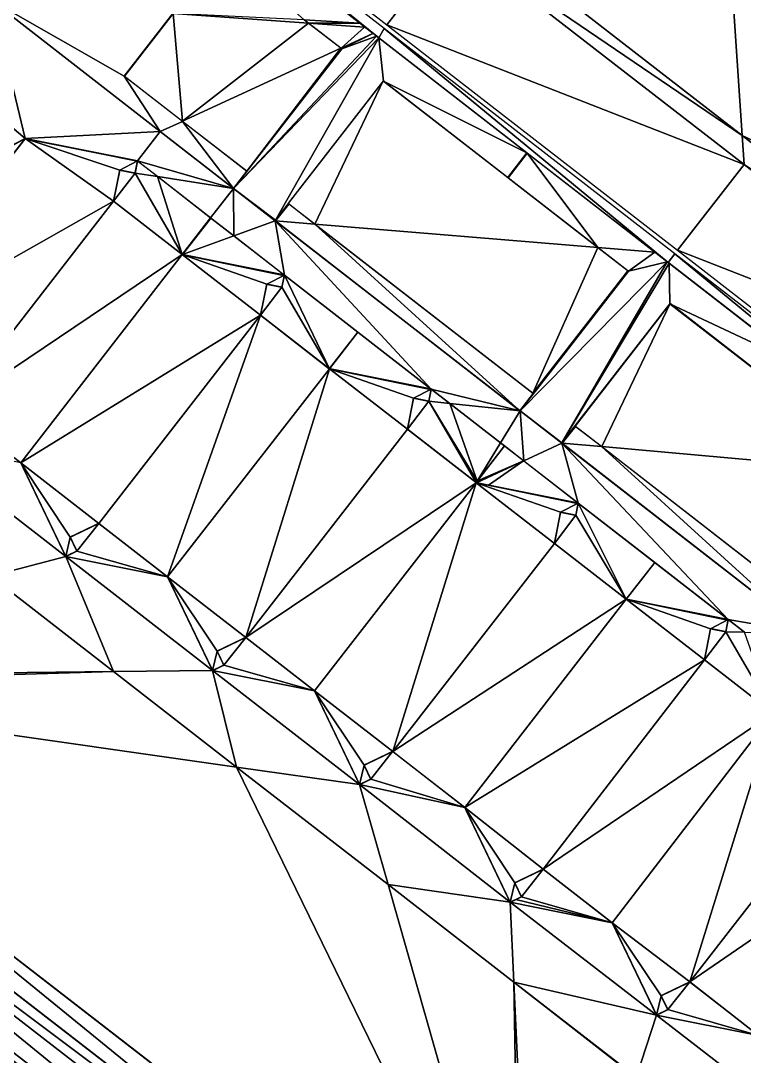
# Model space of a CAD drawing. Header units: metres. Extents: x 1634389 to 1634634, y 8249577 to 8249800.
# Drawn here: x 1634484.12 to 1634507.45, y 8249628.8 to 8249662.22 of the extents above; entities that cross this region are included whole.
import ezdxf

# ---------------------------------------------------------------- set-up
doc = ezdxf.new("R2010")
doc.units = ezdxf.units.M
doc.header["$LTSCALE"] = 2
doc.linetypes.add('CACHE2', pattern=[4.7625, 3.175, -1.5875])
for name, color, linetype in [('CONTOUR-BATIMENT', 5, 'Continuous'), ('MNT-02-ACCES PIETON PRIVE-FF-35', 40, 'Continuous'), ('MNT-02-BASSIN-FF-30', 205, 'Continuous'), ('MNT-02-BATIMENT FINI-FF-0', 1, 'Continuous'), ('MNT-02-BETON DESACTIVE FF-35', 7, 'Continuous'), ('MNT-02-ESPACE VERT DIFFERENT-FF-30', 3, 'Continuous'), ('MNT-02-ESPACE VERT-FF-30', 221, 'Continuous'), ('MNT-02-ESPACE VERT-PRIVE-FF-30', 222, 'CACHE2'), ('MNT-02-EVERGREEN-FF-45', 7, 'Continuous'), ('MNT-02-MUR VEGETALISE-FF-30', 35, 'CACHE2'), ('MNT-02-VOIRIE LOURDE-FF-60', 160, 'Continuous')]:
    doc.layers.add(name, color=color, linetype=linetype)

msp = doc.modelspace()

# ---------------------------------------------------------------- linework, layer by layer
at = {"layer": 'CONTOUR-BATIMENT', "linetype": 'CACHE2', "ltscale": 0.05, "const_width": 0.05, "elevation": -98.8, "flags": 128}
msp.add_lwpolyline([(1634512.748, 8249625.716), (1634510.432, 8249627.521), (1634509.506, 8249627.077), (1634509.723, 8249626.625), (1634509.365, 8249626.454), (1634507.913, 8249629.476), (1634505.693, 8249631.201), (1634504.77, 8249630.758), (1634504.986, 8249630.308), (1634504.625, 8249630.135), (1634503.19, 8249633.115), (1634500.969, 8249634.841), (1634500.048, 8249634.399), (1634500.265, 8249633.949), (1634499.902, 8249633.773), (1634498.437, 8249636.832), (1634496.113, 8249638.64), (1634495.19, 8249638.197), (1634495.404, 8249637.744), (1634495.044, 8249637.572), (1634493.593, 8249640.594), (1634491.372, 8249642.32), (1634490.451, 8249641.877), (1634490.666, 8249641.425), (1634490.305, 8249641.251), (1634488.854, 8249644.273), (1634486.633, 8249645.999), (1634485.712, 8249645.557), (1634485.928, 8249645.106), (1634485.568, 8249644.933), (1634484.117, 8249647.956), (1634481.894, 8249649.68), (1634480.971, 8249649.236), (1634481.189, 8249648.786), (1634480.827, 8249648.611), (1634479.233, 8249651.938), (1634484.264, 8249658.416), (1634487.881, 8249657.695), (1634487.802, 8249657.301), (1634487.31, 8249657.4), (1634487.11, 8249656.396), (1634489.325, 8249654.675), (1634492.619, 8249654.014), (1634492.541, 8249653.621), (1634492.049, 8249653.72), (1634491.849, 8249652.715), (1634494.071, 8249650.991), (1634497.359, 8249650.334), (1634497.28, 8249649.943), (1634496.788, 8249650.041), (1634496.587, 8249649.037), (1634498.81, 8249647.311), (1634502.098, 8249646.654), (1634502.019, 8249646.262), (1634501.527, 8249646.36), (1634501.327, 8249645.356), (1634503.648, 8249643.553), (1634506.936, 8249642.896), (1634506.858, 8249642.504), (1634506.365, 8249642.602), (1634506.167, 8249641.597), (1634508.389, 8249639.872), (1634511.677, 8249639.215), (1634511.599, 8249638.823), (1634511.107, 8249638.921), (1634510.907, 8249637.917), (1634513.054, 8249636.249), (1634516.417, 8249635.534), (1634516.338, 8249635.142), (1634515.846, 8249635.24), (1634515.646, 8249634.236), (1634517.969, 8249632.432)], close=True, dxfattribs=at)
at = {"layer": 'MNT-02-ACCES PIETON PRIVE-FF-35', "linetype": 'ByBlock'}
for points in [[(1634488.53, 8249657.189, 98.721), (1634487.881, 8249657.694, 98.73), (1634487.802, 8249657.301, 98.73)], [(1634487.802, 8249657.301, 98.73), (1634487.31, 8249657.4, 98.73), (1634487.11, 8249656.396, 98.73)], [(1634487.11, 8249656.396, 98.73), (1634489.325, 8249654.675, 98.73), (1634487.802, 8249657.301, 98.73)], [(1634488.53, 8249657.189, 98.721), (1634487.802, 8249657.301, 98.73), (1634489.325, 8249654.675, 98.73)], [(1634488.53, 8249657.189, 98.721), (1634489.325, 8249654.675, 98.73), (1634490.241, 8249655.86, 98.708)], [(1634489.338, 8249654.68, 98.73), (1634490.241, 8249655.86, 98.708), (1634489.325, 8249654.675, 98.73)], [(1634490.241, 8249655.86, 98.708), (1634489.338, 8249654.68, 98.73), (1634490.25, 8249655.854, 98.708)], [(1634489.325, 8249654.675, 98.73), (1634489.333, 8249654.674, 98.73), (1634489.338, 8249654.68, 98.73)], [(1634489.325, 8249654.675, 98.73), (1634489.331, 8249654.671, 98.73), (1634489.332, 8249654.673, 98.73)], [(1634489.325, 8249654.675, 98.73), (1634489.332, 8249654.673, 98.73), (1634489.333, 8249654.674, 98.73)], [(1634492.541, 8249653.621, 98.73), (1634494.07, 8249650.992, 98.73), (1634492.619, 8249654.014, 98.73)], [(1634494.988, 8249652.174, 98.73), (1634492.619, 8249654.014, 98.73), (1634494.07, 8249650.992, 98.73)], [(1634492.541, 8249653.621, 98.73), (1634492.049, 8249653.72, 98.73), (1634491.849, 8249652.715, 98.73)], [(1634494.07, 8249650.992, 98.73), (1634492.541, 8249653.621, 98.73), (1634491.849, 8249652.715, 98.73)], [(1634494.07, 8249650.992, 98.73), (1634491.849, 8249652.715, 98.73), (1634494.07, 8249650.992, 98.73)], [(1634491.849, 8249652.715, 98.73), (1634494.069, 8249650.991, 98.73), (1634494.07, 8249650.992, 98.73)], [(1634497.954, 8249649.872, 98.721), (1634497.359, 8249650.334, 98.73), (1634497.28, 8249649.943, 98.73)], [(1634497.28, 8249649.943, 98.73), (1634496.788, 8249650.041, 98.73), (1634496.587, 8249649.037, 98.73)], [(1634496.587, 8249649.037, 98.73), (1634498.806, 8249647.317, 98.73), (1634497.28, 8249649.943, 98.73)], [(1634498.806, 8249647.317, 98.73), (1634498.841, 8249647.363, 98.729), (1634497.28, 8249649.943, 98.73)], [(1634497.954, 8249649.872, 98.721), (1634497.28, 8249649.943, 98.73), (1634498.841, 8249647.363, 98.729)], [(1634499.592, 8249648.601, 98.708), (1634497.954, 8249649.872, 98.721), (1634498.841, 8249647.363, 98.729)], [(1634496.587, 8249649.037, 98.73), (1634498.804, 8249647.315, 98.73), (1634498.806, 8249647.317, 98.73)], [(1634485.568, 8249644.933, 98.73), (1634484.115, 8249647.954, 98.73), (1634480.827, 8249648.611, 98.73)], [(1634483.146, 8249644.295, 98.687), (1634485.568, 8249644.933, 98.73), (1634480.827, 8249648.611, 98.73)], [(1634499.592, 8249648.601, 98.708), (1634498.841, 8249647.363, 98.729), (1634499.722, 8249648.499, 98.708)], [(1634502.019, 8249646.262, 98.73), (1634503.648, 8249643.553, 98.73), (1634502.098, 8249646.654, 98.73)], [(1634504.566, 8249644.737, 98.73), (1634502.098, 8249646.654, 98.73), (1634503.648, 8249643.553, 98.73)], [(1634502.019, 8249646.262, 98.73), (1634501.527, 8249646.36, 98.73), (1634501.327, 8249645.356, 98.73)], [(1634503.648, 8249643.553, 98.73), (1634502.019, 8249646.262, 98.73), (1634501.327, 8249645.356, 98.73)], [(1634486.633, 8249645.999, 98.73), (1634485.712, 8249645.557, 98.73), (1634485.928, 8249645.106, 98.73)], [(1634488.854, 8249644.273, 98.73), (1634486.633, 8249645.999, 98.73), (1634485.928, 8249645.106, 98.73)], [(1634485.712, 8249645.557, 98.73), (1634485.71, 8249645.556, 98.73), (1634485.711, 8249645.552, 98.73)], [(1634485.712, 8249645.557, 98.73), (1634485.711, 8249645.552, 98.73), (1634485.928, 8249645.106, 98.73)], [(1634485.711, 8249645.552, 98.73), (1634485.926, 8249645.105, 98.73), (1634485.928, 8249645.106, 98.73)], [(1634485.568, 8249644.933, 98.73), (1634483.146, 8249644.295, 98.687), (1634487.111, 8249641.216, 98.687)], [(1634485.927, 8249645.104, 98.73), (1634485.568, 8249644.933, 98.73), (1634488.854, 8249644.273, 98.73)], [(1634487.111, 8249641.216, 98.687), (1634490.305, 8249641.251, 98.73), (1634485.568, 8249644.933, 98.73)], [(1634490.305, 8249641.251, 98.73), (1634488.854, 8249644.273, 98.73), (1634485.568, 8249644.933, 98.73)], [(1634485.926, 8249645.105, 98.73), (1634485.927, 8249645.104, 98.73), (1634485.928, 8249645.106, 98.73)], [(1634485.927, 8249645.104, 98.73), (1634488.854, 8249644.273, 98.73), (1634485.928, 8249645.106, 98.73)], [(1634507.455, 8249642.494, 98.721), (1634506.936, 8249642.896, 98.73), (1634506.858, 8249642.504, 98.73)], [(1634506.165, 8249641.598, 98.73), (1634506.167, 8249641.597, 98.73), (1634506.365, 8249642.602, 98.73)], [(1634506.858, 8249642.504, 98.73), (1634506.365, 8249642.602, 98.73), (1634506.167, 8249641.597, 98.73)], [(1634506.167, 8249641.597, 98.73), (1634508.389, 8249639.872, 98.73), (1634506.858, 8249642.504, 98.73)], [(1634507.455, 8249642.494, 98.721), (1634506.858, 8249642.504, 98.73), (1634508.389, 8249639.872, 98.73)], [(1634491.372, 8249642.32, 98.73), (1634490.451, 8249641.878, 98.73), (1634490.451, 8249641.877, 98.73)], [(1634490.666, 8249641.425, 98.73), (1634491.372, 8249642.32, 98.73), (1634490.451, 8249641.877, 98.73)], [(1634493.593, 8249640.594, 98.73), (1634491.372, 8249642.32, 98.73), (1634490.666, 8249641.425, 98.73)], [(1634490.451, 8249641.878, 98.73), (1634490.449, 8249641.877, 98.73), (1634490.451, 8249641.877, 98.73)], [(1634490.449, 8249641.877, 98.73), (1634490.45, 8249641.873, 98.73), (1634490.451, 8249641.877, 98.73)], [(1634490.45, 8249641.873, 98.73), (1634490.666, 8249641.425, 98.73), (1634490.451, 8249641.877, 98.73)], [(1634491.075, 8249638.138, 98.687), (1634490.305, 8249641.251, 98.73), (1634487.111, 8249641.216, 98.687)], [(1634490.666, 8249641.425, 98.73), (1634490.305, 8249641.251, 98.73), (1634493.593, 8249640.594, 98.73)], [(1634491.075, 8249638.138, 98.687), (1634495.044, 8249637.572, 98.73), (1634490.305, 8249641.251, 98.73)], [(1634495.044, 8249637.572, 98.73), (1634493.593, 8249640.594, 98.73), (1634490.305, 8249641.251, 98.73)], [(1634496.111, 8249638.639, 98.73), (1634495.19, 8249638.197, 98.73), (1634495.404, 8249637.744, 98.73)], [(1634496.111, 8249638.639, 98.73), (1634496.111, 8249638.639, 98.73), (1634495.404, 8249637.744, 98.73)], [(1634498.437, 8249636.832, 98.73), (1634496.111, 8249638.639, 98.73), (1634495.404, 8249637.744, 98.73)], [(1634495.19, 8249638.197, 98.73), (1634495.187, 8249638.196, 98.73), (1634495.189, 8249638.193, 98.73)], [(1634495.19, 8249638.197, 98.73), (1634495.189, 8249638.193, 98.73), (1634495.404, 8249637.744, 98.73)], [(1634491.075, 8249638.138, 98.687), (1634495.963, 8249634.342, 98.654), (1634495.044, 8249637.572, 98.73)], [(1634495.404, 8249637.744, 98.73), (1634495.044, 8249637.572, 98.73), (1634498.437, 8249636.832, 98.73)], [(1634499.902, 8249633.773, 98.73), (1634498.437, 8249636.832, 98.73), (1634495.044, 8249637.572, 98.73)], [(1634495.963, 8249634.342, 98.654), (1634499.902, 8249633.773, 98.73), (1634495.044, 8249637.572, 98.73)], [(1634499.903, 8249633.778, 98.73), (1634498.437, 8249636.832, 98.73), (1634499.902, 8249633.773, 98.73)], [(1634500.969, 8249634.841, 98.73), (1634500.048, 8249634.399, 98.73), (1634500.265, 8249633.949, 98.73)], [(1634503.19, 8249633.115, 98.73), (1634500.969, 8249634.841, 98.73), (1634500.265, 8249633.949, 98.73)], [(1634495.963, 8249634.342, 98.654), (1634500.022, 8249631.19, 98.655), (1634499.902, 8249633.773, 98.73)], [(1634500.048, 8249634.399, 98.73), (1634500.046, 8249634.398, 98.73), (1634500.047, 8249634.395, 98.73)], [(1634500.048, 8249634.399, 98.73), (1634500.047, 8249634.395, 98.73), (1634500.265, 8249633.949, 98.73)], [(1634500.047, 8249634.395, 98.73), (1634500.262, 8249633.947, 98.73), (1634500.265, 8249633.949, 98.73)], [(1634500.084, 8249633.861, 98.73), (1634499.902, 8249633.773, 98.73), (1634503.19, 8249633.115, 98.73)], [(1634500.084, 8249633.861, 98.73), (1634499.904, 8249633.776, 98.73), (1634499.902, 8249633.773, 98.73)], [(1634500.263, 8249633.946, 98.73), (1634500.084, 8249633.861, 98.73), (1634503.19, 8249633.115, 98.73)], [(1634500.262, 8249633.947, 98.73), (1634500.263, 8249633.946, 98.73), (1634500.265, 8249633.949, 98.73)], [(1634500.263, 8249633.946, 98.73), (1634503.19, 8249633.115, 98.73), (1634500.265, 8249633.949, 98.73)], [(1634499.904, 8249633.776, 98.73), (1634499.903, 8249633.778, 98.73), (1634499.902, 8249633.773, 98.73)], [(1634504.625, 8249630.135, 98.73), (1634503.19, 8249633.115, 98.73), (1634499.902, 8249633.773, 98.73)], [(1634500.022, 8249631.19, 98.655), (1634504.625, 8249630.135, 98.73), (1634499.902, 8249633.773, 98.73)], [(1634500.022, 8249631.19, 98.655), (1634503.969, 8249628.124, 98.654), (1634504.625, 8249630.135, 98.73)], [(1634505.693, 8249631.201, 98.73), (1634504.77, 8249630.758, 98.73), (1634504.986, 8249630.308, 98.73)], [(1634507.913, 8249629.476, 98.73), (1634505.693, 8249631.201, 98.73), (1634504.986, 8249630.308, 98.73)], [(1634504.77, 8249630.758, 98.73), (1634504.761, 8249630.754, 98.73), (1634504.766, 8249630.742, 98.73)], [(1634504.77, 8249630.758, 98.73), (1634504.77, 8249630.758, 98.73), (1634504.766, 8249630.742, 98.73)], [(1634504.77, 8249630.758, 98.73), (1634504.766, 8249630.742, 98.73), (1634504.986, 8249630.308, 98.73)], [(1634503.969, 8249628.124, 98.654), (1634509.36, 8249626.458, 98.73), (1634504.625, 8249630.135, 98.73)], [(1634504.986, 8249630.308, 98.73), (1634504.625, 8249630.135, 98.73), (1634507.913, 8249629.476, 98.73)], [(1634509.36, 8249626.458, 98.73), (1634507.913, 8249629.476, 98.73), (1634504.625, 8249630.135, 98.73)]]:
    msp.add_3dface(points, dxfattribs=at)
at = {"layer": 'MNT-02-BASSIN-FF-30', "color": 1, "linetype": 'ByBlock'}
for points in [[(1634500.638, 8249617.913, 98.32), (1634470.774, 8249641.033, 98.52), (1634470.409, 8249640.558, 98.12)], [(1634469.819, 8249639.8, 98.12), (1634499.689, 8249616.687, 97.92), (1634470.409, 8249640.558, 98.12)], [(1634470.409, 8249640.558, 98.12), (1634499.689, 8249616.687, 97.92), (1634500.271, 8249617.438, 97.92)], [(1634500.638, 8249617.913, 98.32), (1634470.409, 8249640.558, 98.12), (1634500.271, 8249617.438, 97.92)], [(1634469.543, 8249639.445, 98.42), (1634499.414, 8249616.332, 98.22), (1634469.819, 8249639.8, 98.12)], [(1634469.819, 8249639.8, 98.12), (1634499.414, 8249616.332, 98.22), (1634499.689, 8249616.687, 97.92)]]:
    msp.add_3dface(points, dxfattribs=at)
at = {"layer": 'MNT-02-BATIMENT FINI-FF-0', "color": 5, "linetype": 'ByBlock'}
for points in [[(1634484.264, 8249658.416, 99.08), (1634479.233, 8249651.938, 99.08), (1634487.11, 8249656.396, 99.08)], [(1634484.264, 8249658.416, 99.08), (1634487.11, 8249656.396, 99.08), (1634487.31, 8249657.4, 99.08)], [(1634484.264, 8249658.416, 99.08), (1634487.31, 8249657.4, 99.08), (1634487.881, 8249657.695, 99.08)], [(1634487.31, 8249657.4, 99.08), (1634487.802, 8249657.301, 99.08), (1634487.881, 8249657.695, 99.08)], [(1634479.233, 8249651.938, 99.08), (1634481.894, 8249649.68, 99.08), (1634487.11, 8249656.396, 99.08)], [(1634481.894, 8249649.68, 99.08), (1634489.325, 8249654.675, 99.08), (1634487.11, 8249656.396, 99.08)], [(1634481.894, 8249649.68, 99.08), (1634484.117, 8249647.956, 99.08), (1634489.325, 8249654.675, 99.08)], [(1634484.117, 8249647.956, 99.08), (1634491.849, 8249652.715, 99.08), (1634489.325, 8249654.675, 99.08)], [(1634492.049, 8249653.72, 99.08), (1634492.619, 8249654.014, 99.08), (1634489.325, 8249654.675, 99.08)], [(1634491.849, 8249652.715, 99.08), (1634492.049, 8249653.72, 99.08), (1634489.325, 8249654.675, 99.08)], [(1634492.049, 8249653.72, 99.08), (1634492.541, 8249653.621, 99.08), (1634492.619, 8249654.014, 99.08)], [(1634484.117, 8249647.956, 99.08), (1634486.633, 8249645.999, 99.08), (1634491.849, 8249652.715, 99.08)], [(1634486.633, 8249645.999, 99.08), (1634488.854, 8249644.273, 99.08), (1634491.849, 8249652.715, 99.08)], [(1634488.854, 8249644.273, 99.08), (1634494.071, 8249650.991, 99.08), (1634491.849, 8249652.715, 99.08)], [(1634488.854, 8249644.273, 99.08), (1634491.372, 8249642.32, 99.08), (1634494.071, 8249650.991, 99.08)], [(1634491.372, 8249642.32, 99.08), (1634496.587, 8249649.037, 99.08), (1634494.071, 8249650.991, 99.08)], [(1634496.587, 8249649.037, 99.08), (1634496.788, 8249650.041, 99.08), (1634494.071, 8249650.991, 99.08)], [(1634496.788, 8249650.041, 99.08), (1634497.359, 8249650.334, 99.08), (1634494.071, 8249650.991, 99.08)], [(1634496.788, 8249650.041, 99.08), (1634497.28, 8249649.943, 99.08), (1634497.359, 8249650.334, 99.08)], [(1634491.372, 8249642.32, 99.08), (1634498.81, 8249647.311, 99.08), (1634496.587, 8249649.037, 99.08)], [(1634484.117, 8249647.956, 99.08), (1634485.568, 8249644.933, 99.08), (1634485.712, 8249645.557, 99.08)], [(1634484.117, 8249647.956, 99.08), (1634485.712, 8249645.557, 99.08), (1634486.633, 8249645.999, 99.08)], [(1634491.372, 8249642.32, 99.08), (1634493.593, 8249640.594, 99.08), (1634498.81, 8249647.311, 99.08)], [(1634493.593, 8249640.594, 99.08), (1634496.113, 8249638.64, 99.08), (1634498.81, 8249647.311, 99.08)], [(1634496.113, 8249638.64, 99.08), (1634501.327, 8249645.356, 99.08), (1634498.81, 8249647.311, 99.08)], [(1634501.327, 8249645.356, 99.08), (1634501.527, 8249646.36, 99.08), (1634498.81, 8249647.311, 99.08)], [(1634501.527, 8249646.36, 99.08), (1634502.098, 8249646.654, 99.08), (1634498.81, 8249647.311, 99.08)], [(1634501.527, 8249646.36, 99.08), (1634502.019, 8249646.262, 99.08), (1634502.098, 8249646.654, 99.08)], [(1634485.568, 8249644.933, 99.08), (1634485.928, 8249645.106, 99.08), (1634485.712, 8249645.557, 99.08)], [(1634496.113, 8249638.64, 99.08), (1634503.648, 8249643.553, 99.08), (1634501.327, 8249645.356, 99.08)], [(1634488.854, 8249644.273, 99.08), (1634490.305, 8249641.251, 99.08), (1634490.451, 8249641.877, 99.08)], [(1634488.854, 8249644.273, 99.08), (1634490.451, 8249641.877, 99.08), (1634491.372, 8249642.32, 99.08)], [(1634496.113, 8249638.64, 99.08), (1634498.437, 8249636.832, 99.08), (1634503.648, 8249643.553, 99.08)], [(1634498.437, 8249636.832, 99.08), (1634506.167, 8249641.597, 99.08), (1634503.648, 8249643.553, 99.08)], [(1634506.365, 8249642.602, 99.08), (1634506.936, 8249642.896, 99.08), (1634503.648, 8249643.553, 99.08)], [(1634506.167, 8249641.597, 99.08), (1634506.365, 8249642.602, 99.08), (1634503.648, 8249643.553, 99.08)], [(1634506.365, 8249642.602, 99.08), (1634506.858, 8249642.504, 99.08), (1634506.936, 8249642.896, 99.08)], [(1634490.305, 8249641.251, 99.08), (1634490.666, 8249641.425, 99.08), (1634490.451, 8249641.877, 99.08)], [(1634498.437, 8249636.832, 99.08), (1634500.969, 8249634.841, 99.08), (1634506.167, 8249641.597, 99.08)], [(1634500.969, 8249634.841, 99.08), (1634508.389, 8249639.872, 99.08), (1634506.167, 8249641.597, 99.08)], [(1634493.593, 8249640.594, 99.08), (1634495.044, 8249637.572, 99.08), (1634495.19, 8249638.197, 99.08)], [(1634493.593, 8249640.594, 99.08), (1634495.19, 8249638.197, 99.08), (1634496.113, 8249638.64, 99.08)], [(1634500.969, 8249634.841, 99.08), (1634503.19, 8249633.115, 99.08), (1634508.389, 8249639.872, 99.08)], [(1634503.19, 8249633.115, 99.08), (1634505.693, 8249631.201, 99.08), (1634508.389, 8249639.872, 99.08)], [(1634505.693, 8249631.201, 99.08), (1634510.907, 8249637.917, 99.08), (1634508.389, 8249639.872, 99.08)], [(1634495.044, 8249637.572, 99.08), (1634495.404, 8249637.744, 99.08), (1634495.19, 8249638.197, 99.08)], [(1634505.693, 8249631.201, 99.08), (1634513.054, 8249636.249, 99.08), (1634510.907, 8249637.917, 99.08)], [(1634498.437, 8249636.832, 99.08), (1634500.048, 8249634.399, 99.08), (1634500.969, 8249634.841, 99.08)], [(1634498.437, 8249636.832, 99.08), (1634499.902, 8249633.773, 99.08), (1634500.048, 8249634.399, 99.08)], [(1634505.693, 8249631.201, 99.08), (1634507.913, 8249629.476, 99.08), (1634513.054, 8249636.249, 99.08)], [(1634499.902, 8249633.773, 99.08), (1634500.265, 8249633.949, 99.08), (1634500.048, 8249634.399, 99.08)], [(1634503.19, 8249633.115, 99.08), (1634504.625, 8249630.135, 99.08), (1634504.77, 8249630.758, 99.08)], [(1634503.19, 8249633.115, 99.08), (1634504.77, 8249630.758, 99.08), (1634505.693, 8249631.201, 99.08)], [(1634504.625, 8249630.135, 99.08), (1634504.986, 8249630.308, 99.08), (1634504.77, 8249630.758, 99.08)]]:
    msp.add_3dface(points, dxfattribs=at)
at = {"layer": 'MNT-02-BETON DESACTIVE FF-35', "color": 6, "linetype": 'ByBlock'}
for points in [[(1634506.13, 8249676.949, 98.66), (1634523.302, 8249646.159, 98.367), (1634520.506, 8249653.224, 98.599)], [(1634506.13, 8249676.949, 98.66), (1634520.506, 8249653.224, 98.599), (1634507.307, 8249676.864, 98.704)], [(1634507.337, 8249676.838, 98.704), (1634507.307, 8249676.864, 98.704), (1634520.506, 8249653.224, 98.599)], [(1634495.043, 8249662.146, 98.592), (1634481.737, 8249672.476, 98.722), (1634493.26, 8249662.254, 98.637)], [(1634495.043, 8249662.146, 98.592), (1634493.26, 8249662.254, 98.637), (1634493.4, 8249662.145, 98.648)], [(1634495.043, 8249662.146, 98.592), (1634493.4, 8249662.145, 98.648), (1634495.208, 8249662.018, 98.605)], [(1634494.447, 8249661.334, 98.609), (1634495.208, 8249662.018, 98.605), (1634493.4, 8249662.145, 98.648)], [(1634495.208, 8249662.018, 98.605), (1634494.447, 8249661.334, 98.609), (1634495.477, 8249661.809, 98.595)], [(1634494.473, 8249661.314, 98.609), (1634490.977, 8249656.812, 98.69), (1634495.595, 8249661.718, 98.595)], [(1634495.661, 8249661.666, 98.595), (1634495.595, 8249661.718, 98.595), (1634490.977, 8249656.812, 98.69)], [(1634492.337, 8249655.79, 98.69), (1634495.661, 8249661.666, 98.595), (1634490.977, 8249656.812, 98.69)], [(1634495.817, 8249660.27, 98.607), (1634495.661, 8249661.666, 98.595), (1634492.337, 8249655.79, 98.69)], [(1634494.473, 8249661.314, 98.609), (1634495.477, 8249661.809, 98.595), (1634494.447, 8249661.334, 98.609)], [(1634495.595, 8249661.718, 98.595), (1634495.477, 8249661.809, 98.595), (1634494.473, 8249661.314, 98.609)], [(1634495.817, 8249660.27, 98.607), (1634500.44, 8249657.957, 98.58), (1634495.661, 8249661.666, 98.595)], [(1634495.817, 8249660.27, 98.607), (1634499.821, 8249657.16, 98.594), (1634500.44, 8249657.957, 98.58)], [(1634488.617, 8249658.644, 98.69), (1634487.881, 8249657.695, 98.73), (1634490.977, 8249656.812, 98.69)], [(1634500.455, 8249657.945, 98.58), (1634499.837, 8249657.148, 98.594), (1634502.729, 8249654.902, 98.585)], [(1634504.572, 8249654.749, 98.566), (1634500.455, 8249657.945, 98.58), (1634502.729, 8249654.902, 98.585)], [(1634488.533, 8249657.189, 98.721), (1634490.977, 8249656.812, 98.69), (1634487.881, 8249657.695, 98.73)], [(1634490.977, 8249656.812, 98.69), (1634488.533, 8249657.189, 98.721), (1634490.242, 8249655.861, 98.708)], [(1634490.977, 8249656.812, 98.69), (1634490.242, 8249655.861, 98.708), (1634490.989, 8249655.281, 98.708)], [(1634490.989, 8249655.281, 98.708), (1634492.324, 8249655.766, 98.69), (1634490.977, 8249656.812, 98.69)], [(1634492.321, 8249655.769, 98.69), (1634492.337, 8249655.79, 98.69), (1634490.977, 8249656.812, 98.69)], [(1634492.321, 8249655.769, 98.69), (1634490.977, 8249656.812, 98.69), (1634492.324, 8249655.766, 98.69)], [(1634490.989, 8249655.281, 98.708), (1634492.619, 8249654.015, 98.73), (1634492.324, 8249655.766, 98.69)], [(1634492.324, 8249655.767, 98.69), (1634492.321, 8249655.769, 98.69), (1634492.324, 8249655.766, 98.69)], [(1634492.325, 8249655.766, 98.69), (1634492.324, 8249655.767, 98.69), (1634492.324, 8249655.766, 98.69)], [(1634492.325, 8249655.766, 98.69), (1634492.324, 8249655.766, 98.69), (1634500.219, 8249649.635, 98.69)], [(1634497.359, 8249650.335, 98.73), (1634500.219, 8249649.635, 98.69), (1634492.324, 8249655.766, 98.69)], [(1634492.619, 8249654.015, 98.73), (1634497.359, 8249650.335, 98.73), (1634492.324, 8249655.766, 98.69)], [(1634504.572, 8249654.749, 98.566), (1634502.729, 8249654.902, 98.585), (1634503.715, 8249654.136, 98.585)], [(1634504.964, 8249654.445, 98.566), (1634504.572, 8249654.749, 98.566), (1634503.715, 8249654.136, 98.585)], [(1634501.569, 8249648.597, 98.69), (1634504.964, 8249654.445, 98.566), (1634500.219, 8249649.635, 98.69)], [(1634503.715, 8249654.136, 98.585), (1634500.219, 8249649.635, 98.69), (1634504.964, 8249654.445, 98.566)], [(1634504.964, 8249654.445, 98.566), (1634501.569, 8249648.597, 98.69), (1634505.031, 8249654.393, 98.566)], [(1634505.054, 8249653.085, 98.583), (1634505.031, 8249654.393, 98.566), (1634501.569, 8249648.597, 98.69)], [(1634505.054, 8249653.085, 98.583), (1634509.284, 8249651.091, 98.548), (1634505.031, 8249654.393, 98.566)], [(1634505.054, 8249653.085, 98.583), (1634508.662, 8249650.289, 98.567), (1634509.284, 8249651.091, 98.548)], [(1634500.219, 8249649.635, 98.69), (1634497.359, 8249650.335, 98.73), (1634497.359, 8249650.334, 98.73)], [(1634500.219, 8249649.635, 98.69), (1634497.359, 8249650.334, 98.73), (1634497.954, 8249649.872, 98.721)], [(1634500.219, 8249649.635, 98.69), (1634497.954, 8249649.872, 98.721), (1634499.592, 8249648.6, 98.708)], [(1634500.219, 8249649.635, 98.69), (1634499.592, 8249648.6, 98.708), (1634500.338, 8249648.021, 98.708)], [(1634501.564, 8249648.591, 98.69), (1634501.564, 8249648.592, 98.69), (1634500.219, 8249649.635, 98.69)], [(1634501.564, 8249648.592, 98.69), (1634501.569, 8249648.597, 98.69), (1634500.219, 8249649.635, 98.69)], [(1634501.564, 8249648.591, 98.69), (1634500.219, 8249649.635, 98.69), (1634500.338, 8249648.021, 98.708)], [(1634501.564, 8249648.59, 98.69), (1634501.564, 8249648.591, 98.69), (1634500.338, 8249648.021, 98.708)], [(1634501.566, 8249648.589, 98.69), (1634501.564, 8249648.59, 98.69), (1634500.338, 8249648.021, 98.708)], [(1634500.338, 8249648.021, 98.708), (1634502.098, 8249646.654, 98.73), (1634501.566, 8249648.589, 98.69)], [(1634501.57, 8249648.585, 98.69), (1634501.566, 8249648.589, 98.69), (1634502.098, 8249646.654, 98.73)], [(1634509.46, 8249642.458, 98.69), (1634501.57, 8249648.585, 98.69), (1634506.936, 8249642.897, 98.73)], [(1634501.57, 8249648.585, 98.69), (1634502.098, 8249646.654, 98.73), (1634506.936, 8249642.897, 98.73)], [(1634506.936, 8249642.897, 98.73), (1634506.936, 8249642.896, 98.73), (1634509.46, 8249642.458, 98.69)], [(1634507.455, 8249642.494, 98.721), (1634509.46, 8249642.458, 98.69), (1634506.936, 8249642.896, 98.73)]]:
    msp.add_3dface(points, dxfattribs=at)
at = {"layer": 'MNT-02-ESPACE VERT DIFFERENT-FF-30', "linetype": 'ByBlock'}
for points in [[(1634498.463, 8249665.441, 98.558), (1634507.386, 8249658.514, 98.529), (1634507.057, 8249663.335, 98.576)], [(1634507.386, 8249658.514, 98.529), (1634514.499, 8249655.135, 98.52), (1634507.057, 8249663.335, 98.576)], [(1634507.386, 8249658.514, 98.529), (1634515.801, 8249651.982, 98.493), (1634514.499, 8249655.135, 98.52)]]:
    msp.add_3dface(points, dxfattribs=at)
at = {"layer": 'MNT-02-ESPACE VERT-FF-30', "linetype": 'ByBlock'}
for points in [[(1634506.136, 8249676.934, 98.71), (1634507.057, 8249663.335, 98.576), (1634514.499, 8249655.135, 98.52)], [(1634523.297, 8249646.163, 98.417), (1634506.136, 8249676.934, 98.71), (1634516.296, 8249651.598, 98.491)], [(1634514.499, 8249655.135, 98.52), (1634516.296, 8249651.598, 98.491), (1634506.136, 8249676.934, 98.71)], [(1634484.264, 8249658.416, 98.78), (1634483.182, 8249662.864, 98.94), (1634481.531, 8249660.738, 98.98)], [(1634487.456, 8249660.43, 98.799), (1634489.027, 8249662.453, 98.801), (1634483.182, 8249662.864, 98.94)], [(1634484.264, 8249658.416, 98.78), (1634488.617, 8249658.644, 98.74), (1634483.182, 8249662.864, 98.94)], [(1634488.617, 8249658.644, 98.74), (1634487.456, 8249660.43, 98.799), (1634483.182, 8249662.864, 98.94)], [(1634489.333, 8249658.974, 98.73), (1634487.456, 8249660.43, 98.799), (1634488.617, 8249658.644, 98.74)], [(1634488.617, 8249658.644, 98.74), (1634490.977, 8249656.812, 98.74), (1634489.333, 8249658.974, 98.73)], [(1634491.413, 8249657.361, 98.73), (1634489.333, 8249658.974, 98.73), (1634490.977, 8249656.812, 98.74)], [(1634488.616, 8249658.643, 98.74), (1634488.617, 8249658.644, 98.74), (1634484.264, 8249658.416, 98.78)], [(1634487.88, 8249657.695, 98.78), (1634488.616, 8249658.643, 98.74), (1634484.264, 8249658.416, 98.78)], [(1634488.616, 8249658.643, 98.74), (1634488.616, 8249658.642, 98.74), (1634488.617, 8249658.644, 98.74)], [(1634488.616, 8249658.642, 98.74), (1634490.972, 8249656.813, 98.74), (1634488.617, 8249658.644, 98.74)], [(1634490.972, 8249656.813, 98.74), (1634490.977, 8249656.812, 98.74), (1634488.617, 8249658.644, 98.74)], [(1634487.879, 8249657.694, 98.78), (1634487.88, 8249657.695, 98.78), (1634484.264, 8249658.416, 98.78)], [(1634487.879, 8249657.694, 98.78), (1634487.879, 8249657.694, 98.78), (1634487.88, 8249657.695, 98.78)], [(1634487.879, 8249657.694, 98.78), (1634487.879, 8249657.694, 98.78), (1634487.879, 8249657.694, 98.78)], [(1634490.973, 8249656.812, 98.74), (1634490.976, 8249656.812, 98.74), (1634490.972, 8249656.813, 98.74)], [(1634490.977, 8249656.812, 98.74), (1634490.972, 8249656.813, 98.74), (1634490.976, 8249656.812, 98.74)], [(1634490.973, 8249656.812, 98.74), (1634490.975, 8249656.811, 98.74), (1634490.976, 8249656.812, 98.74)], [(1634493.598, 8249655.66, 98.727), (1634492.768, 8249656.305, 98.73), (1634492.337, 8249655.765, 98.74)], [(1634492.332, 8249655.758, 98.74), (1634500.214, 8249649.636, 98.74), (1634492.333, 8249655.759, 98.74)], [(1634493.598, 8249655.66, 98.727), (1634492.337, 8249655.765, 98.74), (1634492.333, 8249655.759, 98.74)], [(1634500.214, 8249649.636, 98.74), (1634500.218, 8249649.635, 98.74), (1634492.333, 8249655.759, 98.74)], [(1634493.598, 8249655.66, 98.727), (1634492.333, 8249655.759, 98.74), (1634500.218, 8249649.635, 98.74)], [(1634500.647, 8249650.187, 98.727), (1634493.598, 8249655.66, 98.727), (1634500.218, 8249649.635, 98.74)], [(1634500.215, 8249649.635, 98.74), (1634500.218, 8249649.635, 98.74), (1634500.214, 8249649.636, 98.74)], [(1634500.218, 8249649.635, 98.74), (1634500.214, 8249649.636, 98.74), (1634500.218, 8249649.635, 98.74)], [(1634500.215, 8249649.635, 98.74), (1634500.218, 8249649.635, 98.74), (1634500.218, 8249649.635, 98.74)], [(1634500.215, 8249649.635, 98.74), (1634500.217, 8249649.634, 98.74), (1634500.218, 8249649.635, 98.74)], [(1634502.849, 8249648.476, 98.723), (1634502.009, 8249649.129, 98.727), (1634501.58, 8249648.59, 98.74)], [(1634501.575, 8249648.584, 98.74), (1634501.574, 8249648.582, 98.74), (1634509.46, 8249642.459, 98.74)], [(1634501.575, 8249648.584, 98.74), (1634501.574, 8249648.582, 98.74), (1634501.574, 8249648.582, 98.74)], [(1634509.456, 8249642.459, 98.74), (1634509.46, 8249642.459, 98.74), (1634501.574, 8249648.582, 98.74)], [(1634501.58, 8249648.59, 98.74), (1634501.575, 8249648.584, 98.74), (1634502.849, 8249648.476, 98.723)], [(1634502.849, 8249648.476, 98.723), (1634501.575, 8249648.584, 98.74), (1634509.46, 8249642.459, 98.74)], [(1634509.888, 8249643.01, 98.723), (1634502.849, 8249648.476, 98.723), (1634509.46, 8249642.459, 98.74)], [(1634470.773, 8249641.032, 98.519), (1634500.54, 8249617.987, 98.319), (1634470.774, 8249641.033, 98.52)], [(1634470.774, 8249641.033, 98.52), (1634500.638, 8249617.913, 98.32), (1634472.572, 8249640.777, 98.539)], [(1634500.54, 8249617.987, 98.319), (1634500.638, 8249617.913, 98.32), (1634470.774, 8249641.033, 98.52)], [(1634500.224, 8249619.37, 98.354), (1634472.572, 8249640.777, 98.539), (1634500.638, 8249617.913, 98.32)]]:
    msp.add_3dface(points, dxfattribs=at)
at = {"layer": 'MNT-02-ESPACE VERT-PRIVE-FF-30', "linetype": 'ByBlock'}
for points in [[(1634476.701, 8249654.519, 98.98), (1634484.264, 8249658.416, 98.78), (1634481.527, 8249660.733, 98.98)], [(1634484.264, 8249658.416, 98.78), (1634481.531, 8249660.738, 98.98), (1634481.527, 8249660.733, 98.98)], [(1634476.701, 8249654.519, 98.98), (1634476.318, 8249654.023, 98.98), (1634484.264, 8249658.416, 98.78)], [(1634476.318, 8249654.023, 98.98), (1634479.233, 8249651.938, 98.78), (1634484.264, 8249658.416, 98.78)], [(1634479.298, 8249651.975, 98.78), (1634484.264, 8249658.416, 98.78), (1634479.233, 8249651.938, 98.78)], [(1634483.141, 8249644.294, 98.737), (1634472.219, 8249641.049, 98.539), (1634487.108, 8249641.216, 98.737)], [(1634472.57, 8249640.777, 98.539), (1634487.108, 8249641.216, 98.737), (1634472.219, 8249641.049, 98.539)], [(1634472.57, 8249640.777, 98.539), (1634491.075, 8249638.138, 98.737), (1634487.108, 8249641.216, 98.737)], [(1634472.57, 8249640.777, 98.539), (1634500.227, 8249619.359, 98.354), (1634491.075, 8249638.138, 98.737)], [(1634500.227, 8249619.359, 98.354), (1634495.962, 8249634.345, 98.705), (1634491.075, 8249638.138, 98.737)], [(1634500.227, 8249619.359, 98.354), (1634500.022, 8249631.195, 98.705), (1634495.962, 8249634.345, 98.705)], [(1634503.971, 8249628.131, 98.705), (1634500.022, 8249631.195, 98.705), (1634500.584, 8249619.082, 98.354)], [(1634500.227, 8249619.359, 98.354), (1634500.584, 8249619.082, 98.354), (1634500.022, 8249631.195, 98.705)]]:
    msp.add_3dface(points, dxfattribs=at)
at = {"layer": 'MNT-02-EVERGREEN-FF-45', "color": 1, "linetype": 'ByBlock'}
for points in [[(1634489.334, 8249658.975, 98.58), (1634489.032, 8249662.453, 98.651), (1634487.462, 8249660.427, 98.649)], [(1634489.334, 8249658.975, 98.58), (1634493.4, 8249662.145, 98.548), (1634489.032, 8249662.453, 98.651)], [(1634493.261, 8249662.254, 98.537), (1634489.032, 8249662.453, 98.651), (1634493.4, 8249662.145, 98.548)], [(1634493.4, 8249662.145, 98.548), (1634489.334, 8249658.975, 98.58), (1634494.445, 8249661.333, 98.509)], [(1634491.413, 8249657.361, 98.58), (1634494.445, 8249661.333, 98.509), (1634489.334, 8249658.975, 98.58)], [(1634491.413, 8249657.361, 98.58), (1634494.475, 8249661.31, 98.509), (1634494.445, 8249661.333, 98.509)], [(1634493.603, 8249655.66, 98.577), (1634495.804, 8249660.283, 98.507), (1634492.74, 8249656.33, 98.58)], [(1634493.603, 8249655.66, 98.577), (1634502.729, 8249654.902, 98.485), (1634495.804, 8249660.283, 98.507)], [(1634493.603, 8249655.66, 98.577), (1634500.636, 8249650.199, 98.577), (1634502.729, 8249654.902, 98.485)], [(1634500.636, 8249650.199, 98.577), (1634503.698, 8249654.148, 98.485), (1634502.729, 8249654.902, 98.485)], [(1634502.853, 8249648.476, 98.573), (1634505.06, 8249653.095, 98.483), (1634501.996, 8249649.141, 98.577)], [(1634502.853, 8249648.476, 98.573), (1634512.063, 8249647.652, 98.453), (1634505.06, 8249653.095, 98.483)], [(1634502.853, 8249648.476, 98.573), (1634509.893, 8249643.011, 98.573), (1634512.063, 8249647.652, 98.453)]]:
    msp.add_3dface(points, dxfattribs=at)
at = {"layer": 'MNT-02-MUR VEGETALISE-FF-30', "linetype": 'ByBlock'}
for points in [[(1634490.248, 8249655.853, 98.758), (1634489.337, 8249654.68, 98.78), (1634490.986, 8249655.28, 98.758)], [(1634489.337, 8249654.68, 98.78), (1634489.332, 8249654.674, 98.78), (1634490.986, 8249655.28, 98.758)], [(1634490.986, 8249655.28, 98.758), (1634489.332, 8249654.674, 98.78), (1634492.615, 8249654.015, 98.78)], [(1634489.33, 8249654.671, 98.78), (1634489.329, 8249654.67, 98.78), (1634489.333, 8249654.669, 98.78)], [(1634489.331, 8249654.673, 98.78), (1634489.33, 8249654.671, 98.78), (1634489.333, 8249654.669, 98.78)], [(1634489.332, 8249654.674, 98.78), (1634489.331, 8249654.673, 98.78), (1634489.358, 8249654.664, 98.78)], [(1634489.333, 8249654.669, 98.78), (1634489.358, 8249654.664, 98.78), (1634489.331, 8249654.673, 98.78)], [(1634489.332, 8249654.674, 98.78), (1634489.358, 8249654.664, 98.78), (1634492.615, 8249654.015, 98.78)], [(1634492.59, 8249653.998, 98.78), (1634492.618, 8249654.013, 98.78), (1634489.358, 8249654.664, 98.78)], [(1634492.615, 8249654.015, 98.78), (1634489.358, 8249654.664, 98.78), (1634492.618, 8249654.013, 98.78)], [(1634492.615, 8249653.993, 98.78), (1634492.618, 8249654.013, 98.78), (1634492.59, 8249653.998, 98.78)], [(1634492.615, 8249653.993, 98.78), (1634492.619, 8249654.012, 98.78), (1634492.618, 8249654.013, 98.78)], [(1634492.615, 8249653.993, 98.78), (1634492.621, 8249654.01, 98.78), (1634492.619, 8249654.012, 98.78)], [(1634492.615, 8249653.993, 98.78), (1634492.631, 8249653.99, 98.78), (1634492.621, 8249654.01, 98.78)], [(1634492.631, 8249653.99, 98.78), (1634492.653, 8249653.985, 98.78), (1634492.621, 8249654.01, 98.78)], [(1634494.07, 8249650.993, 98.78), (1634494.071, 8249650.991, 98.78), (1634494.987, 8249652.174, 98.78)], [(1634494.987, 8249652.174, 98.78), (1634494.071, 8249650.991, 98.78), (1634497.356, 8249650.335, 98.78)], [(1634494.07, 8249650.992, 98.78), (1634494.068, 8249650.991, 98.78), (1634494.07, 8249650.99, 98.78)], [(1634494.07, 8249650.993, 98.78), (1634494.07, 8249650.993, 98.78), (1634494.071, 8249650.991, 98.78)], [(1634494.07, 8249650.993, 98.78), (1634494.07, 8249650.992, 98.78), (1634494.071, 8249650.991, 98.78)], [(1634494.07, 8249650.992, 98.78), (1634494.07, 8249650.99, 98.78), (1634494.071, 8249650.991, 98.78)], [(1634494.07, 8249650.99, 98.78), (1634494.072, 8249650.99, 98.78), (1634494.071, 8249650.991, 98.78)], [(1634494.07, 8249650.99, 98.78), (1634494.07, 8249650.99, 98.78), (1634494.071, 8249650.991, 98.78)], [(1634494.072, 8249650.99, 98.78), (1634494.078, 8249650.989, 98.78), (1634494.071, 8249650.991, 98.78)], [(1634494.071, 8249650.991, 98.78), (1634494.078, 8249650.989, 98.78), (1634497.356, 8249650.335, 98.78)], [(1634497.33, 8249650.319, 98.78), (1634497.358, 8249650.333, 98.78), (1634494.078, 8249650.989, 98.78)], [(1634497.356, 8249650.335, 98.78), (1634494.078, 8249650.989, 98.78), (1634497.358, 8249650.333, 98.78)], [(1634497.355, 8249650.314, 98.78), (1634497.358, 8249650.333, 98.78), (1634497.33, 8249650.319, 98.78)], [(1634497.355, 8249650.314, 98.78), (1634497.392, 8249650.307, 98.779), (1634497.359, 8249650.333, 98.78)], [(1634497.355, 8249650.314, 98.78), (1634497.359, 8249650.333, 98.78), (1634497.358, 8249650.333, 98.78)], [(1634499.721, 8249648.498, 98.758), (1634498.848, 8249647.374, 98.779), (1634500.336, 8249648.02, 98.758)], [(1634498.848, 8249647.374, 98.779), (1634498.813, 8249647.312, 98.78), (1634500.336, 8249648.02, 98.758)], [(1634499.203, 8249647.232, 98.78), (1634500.336, 8249648.02, 98.758), (1634498.813, 8249647.312, 98.78)], [(1634500.336, 8249648.02, 98.758), (1634499.203, 8249647.232, 98.78), (1634502.095, 8249646.655, 98.78)], [(1634498.803, 8249647.316, 98.78), (1634498.802, 8249647.315, 98.78), (1634498.805, 8249647.314, 98.78)], [(1634498.805, 8249647.319, 98.78), (1634498.803, 8249647.316, 98.78), (1634498.805, 8249647.314, 98.78)], [(1634498.805, 8249647.319, 98.78), (1634498.811, 8249647.313, 98.78), (1634498.848, 8249647.374, 98.779)], [(1634498.805, 8249647.319, 98.78), (1634498.805, 8249647.314, 98.78), (1634498.808, 8249647.313, 98.78)], [(1634498.805, 8249647.319, 98.78), (1634498.808, 8249647.313, 98.78), (1634498.811, 8249647.313, 98.78)], [(1634498.813, 8249647.312, 98.78), (1634498.848, 8249647.374, 98.779), (1634498.811, 8249647.313, 98.78)], [(1634502.073, 8249646.641, 98.78), (1634502.095, 8249646.655, 98.78), (1634499.203, 8249647.232, 98.78)], [(1634502.095, 8249646.655, 98.78), (1634502.073, 8249646.641, 98.78), (1634502.096, 8249646.653, 98.78)], [(1634502.094, 8249646.637, 98.78), (1634502.096, 8249646.653, 98.78), (1634502.073, 8249646.641, 98.78)], [(1634502.094, 8249646.637, 98.78), (1634502.097, 8249646.652, 98.78), (1634502.096, 8249646.653, 98.78)], [(1634502.094, 8249646.637, 98.78), (1634502.099, 8249646.651, 98.78), (1634502.097, 8249646.652, 98.78)], [(1634502.094, 8249646.637, 98.78), (1634502.108, 8249646.634, 98.78), (1634502.099, 8249646.651, 98.78)], [(1634502.108, 8249646.634, 98.78), (1634502.126, 8249646.63, 98.78), (1634502.099, 8249646.651, 98.78)], [(1634503.647, 8249643.555, 98.78), (1634503.648, 8249643.553, 98.78), (1634504.565, 8249644.736, 98.78)], [(1634504.565, 8249644.736, 98.78), (1634503.648, 8249643.553, 98.78), (1634506.932, 8249642.897, 98.78)], [(1634503.647, 8249643.554, 98.78), (1634503.646, 8249643.552, 98.78), (1634503.647, 8249643.552, 98.78)], [(1634503.647, 8249643.555, 98.78), (1634503.647, 8249643.554, 98.78), (1634503.648, 8249643.553, 98.78)], [(1634503.647, 8249643.554, 98.78), (1634503.647, 8249643.554, 98.78), (1634503.648, 8249643.553, 98.78)], [(1634503.647, 8249643.554, 98.78), (1634503.647, 8249643.552, 98.78), (1634503.648, 8249643.553, 98.78)], [(1634503.647, 8249643.552, 98.78), (1634503.65, 8249643.552, 98.78), (1634503.648, 8249643.553, 98.78)], [(1634503.647, 8249643.552, 98.78), (1634503.647, 8249643.552, 98.78), (1634503.648, 8249643.553, 98.78)], [(1634503.65, 8249643.552, 98.78), (1634503.656, 8249643.55, 98.78), (1634503.648, 8249643.553, 98.78)], [(1634503.648, 8249643.553, 98.78), (1634503.656, 8249643.55, 98.78), (1634506.932, 8249642.897, 98.78)], [(1634506.907, 8249642.881, 98.78), (1634506.934, 8249642.895, 98.78), (1634503.656, 8249643.55, 98.78)], [(1634506.932, 8249642.897, 98.78), (1634503.656, 8249643.55, 98.78), (1634506.934, 8249642.895, 98.78)], [(1634506.932, 8249642.876, 98.78), (1634506.934, 8249642.895, 98.78), (1634506.907, 8249642.881, 98.78)], [(1634506.932, 8249642.876, 98.78), (1634506.936, 8249642.894, 98.78), (1634506.934, 8249642.895, 98.78)], [(1634506.932, 8249642.876, 98.78), (1634506.969, 8249642.868, 98.779), (1634506.936, 8249642.894, 98.78)]]:
    msp.add_3dface(points, dxfattribs=at)
at = {"layer": 'MNT-02-VOIRIE LOURDE-FF-60'}
for points in [[(1634481.35, 8249672.776, 98.49), (1634495.661, 8249661.666, 98.35), (1634481.536, 8249673.073, 98.48)], [(1634495.835, 8249661.973, 98.34), (1634481.536, 8249673.073, 98.48), (1634495.661, 8249661.666, 98.35)], [(1634495.927, 8249662.093, 98.32), (1634498.074, 8249664.857, 98.25), (1634481.629, 8249673.193, 98.46)], [(1634507.386, 8249658.514, 98.229), (1634498.463, 8249665.441, 98.258), (1634498.074, 8249664.857, 98.25)], [(1634495.927, 8249662.093, 98.32), (1634507.45, 8249657.579, 98.22), (1634498.074, 8249664.857, 98.25)], [(1634507.386, 8249658.514, 98.229), (1634498.074, 8249664.857, 98.25), (1634507.45, 8249657.579, 98.22)], [(1634495.661, 8249661.666, 98.35), (1634504.997, 8249654.419, 98.316), (1634495.835, 8249661.973, 98.34)], [(1634505.211, 8249654.695, 98.31), (1634495.835, 8249661.973, 98.34), (1634504.997, 8249654.419, 98.316)], [(1634505.303, 8249654.814, 98.29), (1634507.45, 8249657.579, 98.22), (1634495.927, 8249662.093, 98.32)], [(1634516.296, 8249651.598, 98.191), (1634507.386, 8249658.514, 98.229), (1634507.45, 8249657.579, 98.22)], [(1634505.303, 8249654.814, 98.29), (1634516.812, 8249650.311, 98.18), (1634507.45, 8249657.579, 98.22)], [(1634516.296, 8249651.598, 98.191), (1634507.45, 8249657.579, 98.22), (1634516.812, 8249650.311, 98.18)], [(1634504.997, 8249654.419, 98.316), (1634514.32, 8249647.182, 98.278), (1634505.211, 8249654.695, 98.31)], [(1634514.32, 8249647.182, 98.278), (1634514.573, 8249647.427, 98.27), (1634505.211, 8249654.695, 98.31)], [(1634514.665, 8249647.546, 98.25), (1634516.812, 8249650.311, 98.18), (1634505.303, 8249654.814, 98.29)]]:
    msp.add_3dface(points, dxfattribs=at)

doc.saveas('drawing.dxf')
